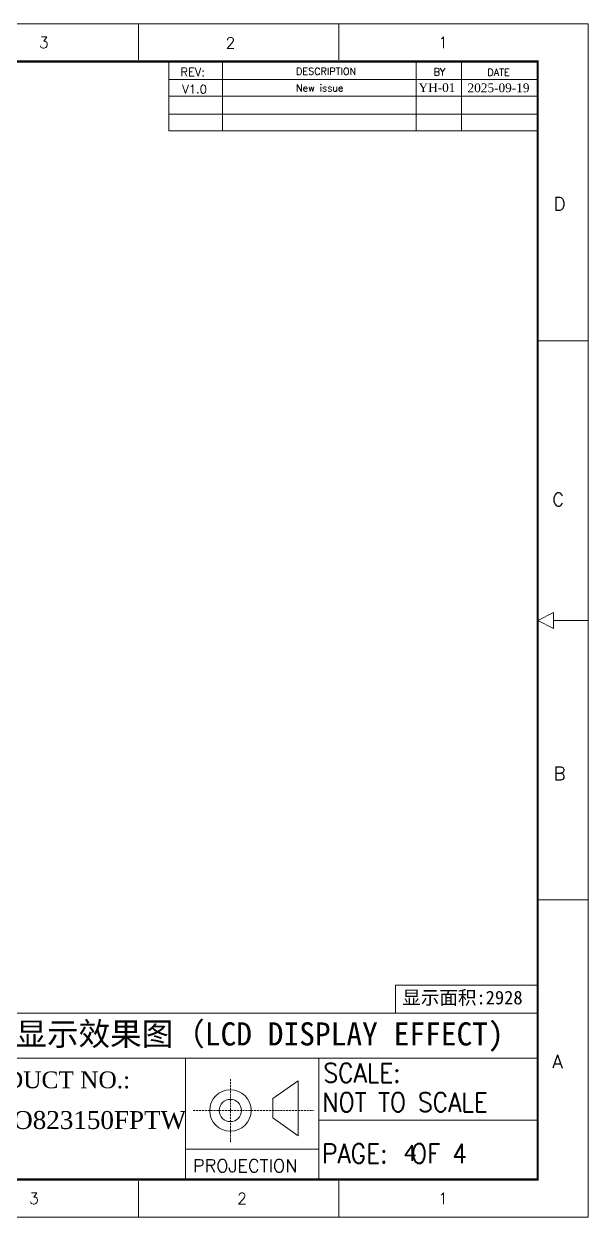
# Model space of a CAD drawing. Extents: x 105 to 1195, y -174 to 82.
# Drawn here: x 1122.1 to 1194.7, y -173.9 to -20.3 of the extents above; entities that cross this region are included whole.
import ezdxf

# ---------------------------------------------------------------- set-up
doc = ezdxf.new("R2010")
doc.units = 0
doc.header["$MEASUREMENT"] = 0
doc.linetypes.add('HIDDEN', pattern=[0.375, 0.25, -0.125])
doc.layers.add('D', color=4, linetype='Continuous')
doc.styles.add('ROMANS', font='romans')
doc.styles.add('样式 1', font='simhei.ttf')
doc.styles.add('样式 3', font='')
doc.styles.get('样式 3').set_extended_font_data('Tunga')

msp = doc.modelspace()

# ---------------------------------------------------------------- linework, layer by layer
at = {"layer": 'D', "lineweight": 9}
for p, q in [((977.529, -20.285), (1194.746, -20.285)), ((1136.84, -20.285), (1136.84, -24.93)), ((1162.624, -20.285), (1162.624, -24.93)), ((1194.746, -20.285), (1194.746, -173.877)), ((1140.754, -34.06), (1140.754, -25.141)), ((1140.754, -29.508), (1140.754, -25.141)), ((1147.659, -34.06), (1147.659, -25.141)), ((1147.659, -29.508), (1147.659, -25.141)), ((1172.596, -25.141), (1172.596, -34.06)), ((1178.42, -25.141), (1178.42, -34.06)), ((1188.251, -27.464), (1140.754, -27.464)), ((1188.251, -27.464), (1140.754, -27.464)), ((1188.251, -29.6), (1140.754, -29.6)), ((1188.251, -29.6), (1140.754, -29.6)), ((1188.251, -31.923), (1140.754, -31.923)), ((1188.251, -31.923), (1140.754, -31.923)), ((1188.251, -34.06), (1140.754, -34.06)), ((1188.251, -34.06), (1140.754, -34.06)), ((1188.251, -61.088), (1194.746, -61.088)), ((1190.302, -96.065), (1188.251, -97.09)), ((1190.302, -96.065), (1188.251, -97.09)), ((1190.302, -98.116), (1190.302, -96.065)), ((1190.302, -98.116), (1190.302, -96.065)), ((1188.251, -97.09), (1190.302, -98.116)), ((1188.251, -97.09), (1190.302, -98.116)), ((1190.302, -97.09), (1194.746, -97.09)), ((1194.746, -133.048), (1188.251, -133.048)), ((1188.251, -137.814), (1188.251, -169.021)), ((1169.914, -144.025), (1188.277, -144.025)), ((1169.914, -144.025), (1169.914, -147.61)), ((1078.661, -147.61), (1188.277, -147.61)), ((1078.661, -153.417), (1188.251, -153.417)), ((1142.889, -169.021), (1142.889, -153.417)), ((1160.061, -169.021), (1160.061, -153.417)), ((1160.061, -161.394), (1188.251, -161.394)), ((1142.889, -165.12), (1160.061, -165.12)), ((1188.251, -169.021), (1078.661, -169.021)), ((1136.84, -173.877), (1136.84, -169.232)), ((1162.624, -173.877), (1162.624, -169.232)), ((977.529, -173.877), (1194.746, -173.877))]:
    msp.add_line(p, q, dxfattribs=at)
at = {"layer": 'D', "linetype": 'HIDDEN', "lineweight": 9}
for p, q in [((1148.671, -164.239), (1148.671, -156.064)), ((1143.872, -160.152), (1159.389, -160.152))]:
    msp.add_line(p, q, dxfattribs=at)
at = {"layer": 'D', "lineweight": 9, "const_width": 0.285}
msp.add_lwpolyline([(1188.251, -25.141), (982.998, -25.141), (982.998, -169.021), (1188.251, -169.021), (1188.251, -25.141)], dxfattribs=at)
at = {"layer": 'D', "lineweight": 9}
msp.add_lwpolyline([(1154.144, -161.097), (1154.144, -158.609), (1157.407, -156.314), (1157.407, -163.391)], close=True, dxfattribs=at)
at = {"layer": 'D', "color": 0, "const_width": 0.0889}
for points in [[(1188.251, -163.244), (1188.251, -168.845)], [(1188.251, -163.42), (1188.251, -169.021)], [(1188.251, -163.42), (1188.251, -169.021)], [(1188.251, -163.42), (1188.251, -169.021)]]:
    msp.add_lwpolyline(points, dxfattribs=at)
at = {"layer": 'D', "lineweight": 9}
for radius in [2.666, 1.435]:
    msp.add_circle((1148.671, -160.152), radius, dxfattribs=at)

# ---------------------------------------------------------------- texts
for s, height, style, p in [('3', 1.452, 'ROMANS', (1124.025, -23.408)), ('2', 1.45, 'ROMANS', (1148.069, -23.472)), ('1', 1.452, 'ROMANS', (1175.453, -23.408)), ('REV:', 1.086, 'ROMANS', (1142.231, -27.038)), ('REV:', 1.086, 'ROMANS', (1142.231, -27.038)), ('DESCRIPTION', 0.90678, 'ROMANS', (1157.136, -26.859)), ('BY', 0.9068, 'ROMANS', (1174.843, -26.914)), ('DATE', 0.9068, 'ROMANS', (1181.768, -26.959)), ('V1.0', 1.086, 'ROMANS', (1142.475, -29.233)), ('New issue', 0.9068, 'ROMANS', (1157.136, -28.996)), ('D', 1.709, 'ROMANS', (1190.297, -44.306)), ('C', 1.709, 'ROMANS', (1190.119, -82.361)), ('B', 1.709, 'ROMANS', (1190.297, -117.641)), ('LCD显示效果图（LCD DISPLAY EFFECT) ', 2.97881, '样式 1', (1114.915, -151.783)), ('A', 1.709, 'ROMANS', (1190.134, -154.694)), ('4', 2.043, 'ROMANS', (1170.928, -166.636)), ('PROJECTION', 1.6718, 'ROMANS', (1143.84, -168.109)), ('3', 1.452, 'ROMANS', (1122.755, -172.205)), ('2', 1.452, 'ROMANS', (1149.545, -172.205)), ('1', 1.452, 'ROMANS', (1175.453, -172.205))]:
    msp.add_text(s, height=height, dxfattribs=dict(at, style=style)).set_placement(p)
at = {"layer": 'D', "lineweight": 9, "style": 'ROMANS', "width": 0.9}
for s, height, p in [('SCALE:', 2.4561, (1160.65, -156.54)), ('NOT TO SCALE', 2.45614, (1160.506, -160.323)), ('PAGE:  OF 4', 2.45614, (1160.464, -166.916))]:
    msp.add_text(s, height=height, dxfattribs=at).set_placement(p)
at = {"layer": 'D', "lineweight": 9, "attachment_point": 1}
for s, insert, char_height, width in [('{\\fTimes New Roman|b0|i0|c186|p18;YH-01}', (1172.9, -27.92), 1.13224, 10.21133), ('{\\fTimes New Roman|b0|i0|c186|p18;2025-09-19}', (1179.212, -27.949), 1.13224, 10.21133), ('{\\fSimSun|b0|i0|c134|p2;显示面积:2928}', (1170.808, -144.74), 1.74967, 36.43658)]:
    msp.add_mtext(s, dxfattribs=dict(at, insert=insert, char_height=char_height, width=width))
at = {"layer": 'D', "color": 4, "attachment_point": 1, "style": '样式 3'}
for s, insert, char_height, width in [('{\\fTimes New Roman|b0|i0|c0|p18;PRODUCT NO.:}', (1113.29, -155.129), 2.1594, 26.3639), ('{\\fTimes New Roman|b0|i0|c186|p18;Y\\fTimes New Roman|b0|i0|c0|p18;H\\fTimes New Roman|b0|i0|c186|p18;BO823150FPTW\\P\\fTimes New Roman|b0|i0|c0|p18;-0\\fTimes New Roman|b0|i0|c186|p18;0}', (1113.339, -160.224), 2.307861, 28.17642)]:
    msp.add_mtext(s, dxfattribs=dict(at, insert=insert, char_height=char_height, width=width))

doc.saveas('drawing.dxf')
